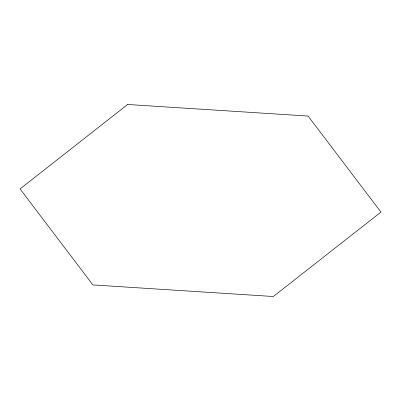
<?xml version="1.0" encoding="UTF-8"?>
<svg xmlns="http://www.w3.org/2000/svg" width="401" height="401" viewBox="0 0 401 401"><rect width="100%" height="100%" fill="white"/><g stroke="black" fill="none" stroke-linecap="round" stroke-linejoin="round"><path stroke-width="0.6" d="M127.648 104.486L20.05 188.916L92.902 284.931L273.352 296.514L380.95 212.084L308.098 116.069L127.648 104.486"/></g></svg>
